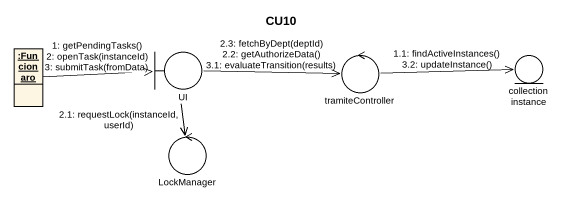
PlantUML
@startuml
title CU10
allowmixing
hide circle
hide empty members
object ":Funcionaro" as Funcionaro
boundary UI
control tramiteController
entity "collection instance" as collection_instance
control LockManager
Funcionaro -right-> UI : 1: getPendingTasks()\n2: openTask(instanceId)\n3: submitTask(fromData)
tramiteController -right-> collection_instance : 1.1: findActiveInstances()\n3.2: updateInstance()
UI --> LockManager : 2.1: requestLock(instanceId, userId)
UI -right-> tramiteController : 2.3: fetchByDept(deptId)\n2.2: getAuthorizeData()\n3.1: evaluateTransition(results)
@enduml
